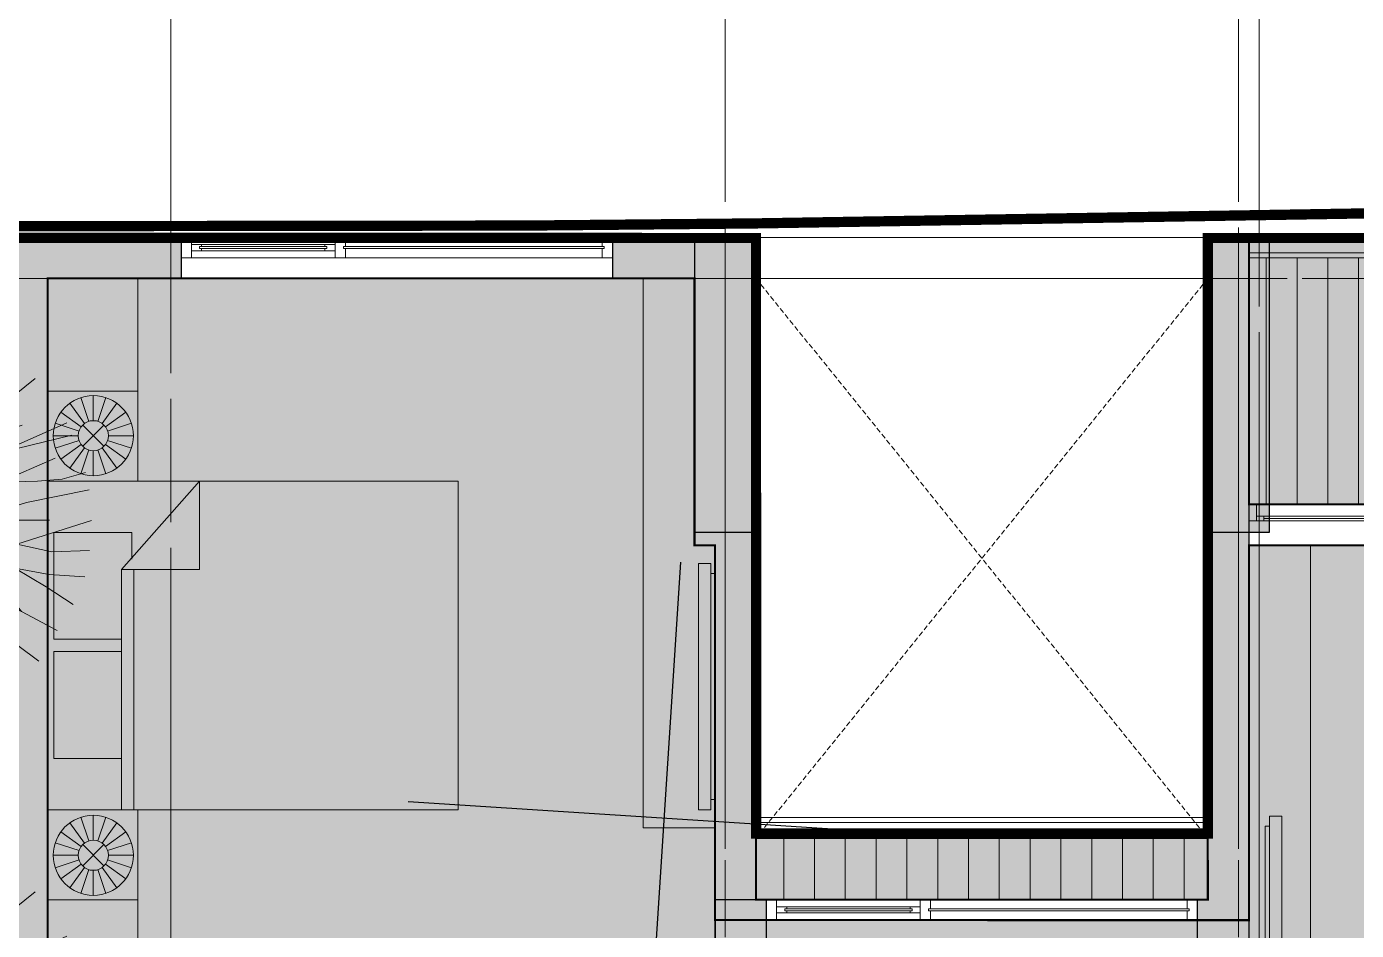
# Model space of a CAD drawing. Header units: millimetres. Extents: x -100356 to 314685, y 446 to 1273965.
# Drawn here: x 45288 to 51764, y 1133739 to 1138140 of the extents above; entities that cross this region are included whole.
import ezdxf
from ezdxf.enums import TextEntityAlignment as Align
from ezdxf.xclip import XClip

# ---------------------------------------------------------------- set-up
doc = ezdxf.new("R2010")
doc.units = ezdxf.units.MM
doc.header["$XCLIPFRAME"] = 2
for name, pattern in [('CENTER', [2, 1.25, -0.25, 0.25, -0.25]), ('CENTER2', [28.574999999999996, 19.05, -3.174999999999999, 3.174999999999999, -3.174999999999999]), ('Dash', [6, 3, -3]), ('DASHED2', [0.375, 0.25, -0.125]), ('Kume - Grid Line', [10.5, 5.999999999999999, -1.25, 2, -1.25]), ('VL2 - tb$0$HIDDEN', [0.375, 0.25, -0.125])]:
    doc.linetypes.add(name, pattern=pattern)
for name, color, linetype in [('20180221 BF$0$luoi', 5, 'Continuous'), ('20180221 BF$0$TREE', 99, 'Continuous'), ('STR', 7, 'Continuous')]:
    doc.layers.add(name, color=color, linetype=linetype)
for name, color, linetype, lineweight in [('@ color hatch', 7, 'Continuous', 13), ('A-_ANOT----_D', 7, 'Continuous', 5), ('A-_LNSP----_E', 7, 'Continuous', 9), ('A.Axis', 251, 'CENTER2', 13), ('A1 - dp$0$TUONG 2', 2, 'Continuous', 25), ('GJ', 1, 'Continuous', 13), ('Hatch-wall', 251, 'Continuous', 5), ('LC.HA', 250, 'Continuous', 9), ('LGI', 250, 'CENTER', 9), ('net thay', 137, 'Continuous', 15), ('VL2 - tb$0$A.Door', 4, 'Continuous', 13), ('VL2 - tb$0$A.HACH 250', 250, 'Continuous', 5), ('VL2 - tb$0$A.Thin', 8, 'Continuous', 13), ('VL2 - tb$0$CUA', 5, 'Continuous', 9), ('VL2 - tb$0$FURNITURE', 8, 'Continuous', 5), ('VL2 - tb$0$KHCUA', 3, 'Continuous', 13), ('VL2 - tb$0$TUONG 2', 2, 'Continuous', 35)]:
    doc.layers.add(name, color=color, linetype=linetype, lineweight=lineweight)
doc.layers.add('@area depoint', color=8, linetype='Continuous', lineweight=35, plot=False)
doc.styles.add('VL2 - tb$0$GHICHU-C', font='Font - TrueType - Arial.ttf', dxfattribs={"width": 0.7})

# ---------------------------------------------------------------- blocks, each defined once
blk = doc.blocks.new('*U137')
for p, q in [((50, 0), (1675.000001655899, 0)), ((99.99999999999994, 0), (99.99999999999994, -30)), ((1625.000001655899, 0), (1625.000001655899, -30)), ((1675.000001655899, 0), (1675.000001655899, -30)), ((50, -30), (1675.000001655899, -30)), ((1625.000001655899, -35), (1625.000001655899, -65)), ((1625.000001655899, -35), (3250.000003311799, -35)), ((1625.000001655899, -65), (3250.000003311799, -65)), ((1675.000001655899, -35), (1675.000001655899, -65)), ((3200.000003311799, -35), (3200.000003311799, -65))]:
    blk.add_line(p, q)
at = {"color": 8}
for p, q in [((99.99999999999994, -15), (1625.000001655899, -15)), ((1675.000001655899, -50), (3200.000003311799, -50))]:
    blk.add_line(p, q, dxfattribs=at)
for points in [[(0, 0), (50, 0), (50, -110), (0, -110)], [(3250.000003311799, 0), (3300.000003311799, 0), (3300.000003311799, -110), (3250.000003311799, -110)]]:
    blk.add_lwpolyline(points, close=True)
for points in [[(3250.000003311799, 0), (50, 0)], [(3250.000003311799, -110), (50, -110)]]:
    blk.add_lwpolyline(points)
at = {"layer": 'VL2 - tb$0$KHCUA', "style": 'VL2 - tb$0$GHICHU-C', "flags": 1}
for tag, p in [('TEN_CUA', (449.9999999999999, -183.8988087591702)), ('KICH_THUOC', (449.9999999999999, -299.6050583230831)), ('QUI_CACH', (449.9999999999999, -420.8138379668535))]:
    blk.add_attdef(tag, text='', height=50, dxfattribs=at).set_placement(p, align=Align.MIDDLE)
blk = doc.blocks.new('VL2 - tb$0$Bed 1600')
at = {"linetype": 'Continuous'}
for p, q in [((2.000000749999799, -80.00003000000197), (2.000000749999799, 0)), ((2.000000749999799, 0), (65.99999225000056, 0)), ((65.99999225000056, 0), (65.99999225000056, -80.00003000000197)), ((12.00000150000051, -1.200000000002547), (32.79999149999958, -1.200000000002547)), ((12.00000150000051, -14.40000000000146), (12.00000150000051, -1.200000000002547)), ((32.79999149999958, -1.200000000002547), (32.79999149999958, -14.40000000000146)), ((35.20000150000124, -1.200000000002547), (56.00000150000005, -1.200000000002547)), ((35.20000150000124, -14.40000000000146), (35.20000150000124, -1.200000000002547)), ((56.00000150000005, -1.200000000002547), (56.00000150000005, -16.39999999999964)), ((2.000000749999799, -14.40000000000146), (48.80001150000317, -14.40000000000146)), ((65.99999225000056, -29.59999999999854), (48.80001150000317, -14.40000000000146)), ((48.80001150000317, -14.40000000000146), (48.80001150000317, -29.59999999999854)), ((48.80001150000317, -16.80000000000109), (2.000000749999799, -16.80000000000109)), ((56.00000150000005, -16.39999999999964), (50.79937150000114, -16.39999999999964)), ((48.80001150000317, -29.59999999999854), (65.99999225000056, -29.59999999999854)), ((65.99999225000056, -80.00003000000197), (2.000000749999799, -80.00003000000197))]:
    blk.add_line(p, q, dxfattribs=at)
blk = doc.blocks.new('VL2 - tb$0$tab')
for p, q in [((439.0243902440415, 0), (0, 0)), ((0, 0), (0, -439.0243902440415)), ((439.0243902440415, -439.0243902440998), (439.0243902440415, 0)), ((174.3557373892981, -163.2719962538103), (102.6746090609813, -64.61138718365692)), ((194.7534147979459, -152.8788605035515), (157.068415483809, -36.8963585163001)), ((217.3644143863348, -149.2976299885777), (217.3644143863348, -27.34641047636979)), ((239.9754139747238, -152.8788605035515), (277.6604132887442, -36.89635851635831)), ((260.3730913832551, -163.2719962538103), (332.0542197116883, -64.61138718371511)), ((158.1680489442078, -179.4596846988424), (59.50743987411261, -107.7785563705256)), ((276.5607798283454, -179.4596846988424), (375.2213888984406, -107.7785563705256)), ((147.7749131940072, -199.857362107432), (31.79241120675579, -162.1723627934116)), ((165.6248938116477, -170.7288411212503), (269.1039349609054, -274.207882270508)), ((269.1039349609054, -170.7288411212503), (165.6248938116477, -274.207882270508)), ((286.9539155786624, -199.8573621074902), (402.9364175657973, -162.1723627934698)), ((144.1936826789751, -222.4683616958791), (22.24246316682547, -222.4683616958791)), ((147.7749131940072, -245.0793612842681), (31.79241120675579, -282.7643605982885)), ((286.9539155786624, -245.0793612842681), (402.9364175657973, -282.7643605982885)), ((290.5351460935781, -222.4683616958791), (412.4863656058441, -222.4683616958791)), ((158.1680489442078, -265.4770386928576), (59.50743987411261, -337.1581670212327)), ((174.3557373892981, -281.6647271379479), (102.6746090608649, -380.3253362080432)), ((194.7534147978294, -292.0578628882067), (157.068415483809, -408.0403648753999)), ((217.3644143862184, -295.6390934031806), (217.3644143862184, -417.5903129153884)), ((217.3644143863348, -295.6390934031806), (217.3644143863348, -417.5903129153884)), ((239.9754139747238, -292.0578628882067), (277.6604132887442, -408.0403648753999)), ((260.3730913832551, -281.6647271379479), (332.0542197116883, -380.3253362080432)), ((276.5607798283454, -265.4770386929158), (375.2213888984406, -337.1581670212327)), ((0, -439.0243902440415), (439.0243902440415, -439.0243902440998))]:
    blk.add_line(p, q)
for radius in [195.1219512195127, 73.17073170731727]:
    blk.add_circle((217.3644143863348, -222.4683616958791), radius)
blk = doc.blocks.new('VL2 - tb$0$A$C6FE626A3')
for p, q in [((-90, 605.700302251149), (-150, 605.700302251149)), ((-150, -594.299697748851), (-150, 605.700302251149)), ((-90, -594.299697748851), (-90, 605.700302251149)), ((-90, 556.6419258960523), (-70, 556.6419258960523)), ((-70, -544.8904991850723), (-70, 556.6419258960523)), ((-90, -544.8904991850723), (-70, -544.8904991850723)), ((-90, -594.299697748851), (-150, -594.299697748851))]:
    blk.add_line(p, q)
blk = doc.blocks.new('VL2 - tb$0$cua so 1')
at = {"layer": 'VL2 - tb$0$A.Door', "ltscale": 0.5}
for p, q in [((1400, 65), (2000, 65)), ((1400, 35), (2000, 35))]:
    blk.add_line(p, q, dxfattribs=at)
for points in [[(0, 0), (2100, 0), (2100, 100), (0, 100)], [(2050, 100), (2050, 0), (2100, 0), (2100, 100)]]:
    blk.add_lwpolyline(points, close=True, dxfattribs=at)
for points in [[(50, 55), (50, 100), (0, 100), (0, 0), (50, 0), (50, 45), (40, 45), (40, 55), (50, 55)], [(1300, 55), (1300, 100), (1350, 100), (1350, 0), (1300, 0), (1300, 45), (1310, 45), (1310, 55), (1300, 55)], [(1400.000000000015, 55), (1400.000000000029, 65), (1350.000000000029, 65), (1350, 35), (1400, 35), (1400.000000000015, 45), (1390.000000000015, 45), (1390.000000000015, 55), (1400.000000000015, 55)], [(2000, 55), (2000, 65), (2050, 65), (2050, 35), (2000, 35), (2000, 45), (2010, 45), (2010, 55), (2000, 55)]]:
    blk.add_lwpolyline(points, dxfattribs=at)
at = {"layer": 'VL2 - tb$0$A.HACH 250', "ltscale": 0.5}
for points in [[(40, 45), (1310, 45), (1310, 55), (40, 55)], [(1390, 45), (2010, 45), (2010, 55), (1390, 55)]]:
    blk.add_lwpolyline(points, close=True, dxfattribs=at)
blk = doc.blocks.new('*U438')
at = {"layer": 'VL2 - tb$0$FURNITURE'}
for p, q in [((0, 100), (2400.000000009244, 100.0000009070743)), ((0, 75), (2400.000000009244, 75.00000090707431)), ((0, 25), (2400.000000009244, 25.00000090707431)), ((0, 0), (2400.000000009244, 9.070743128377939e-07))]:
    blk.add_line(p, q, dxfattribs=at)
blk = doc.blocks.new('*U210')
at = {"layer": 'VL2 - tb$0$FURNITURE'}
for p, q in [((0, 100), (2199.99976020247, 100.0000008314847)), ((0, 75), (2199.99976020247, 75.0000008314847)), ((0, 25), (2199.99976020247, 25.00000083148469)), ((0, 0), (2199.99976020247, 8.314846961338672e-07))]:
    blk.add_line(p, q, dxfattribs=at)
blk = doc.blocks.new('VL2 - tb')
at = {"layer": '@ color hatch', "ltscale": 0.5}
h = blk.add_hatch(color=181, dxfattribs=at)
h.dxf.hatch_style = 1
h.paths.add_polyline_path([(9100.001540497877, 9624.998991703149), (9100.001540497877, 8324.986865752377), (8999.999637712492, 8324.986525425978), (9000.0041954341, 6500.065177052049), (6400.000052928226, 6500.06517671363), (6400.000052968739, 8324.98686574673), (3100.000106230378, 8324.98686574673), (3100.000106230611, 9624.999367163575), (100.0000754365465, 9624.999135101098), (100.000596036145, 1074.999707108364), (499.9484911726904, 1074.999738705403), (499.9483490223065, 174.995190483809), (11349.99997263454, 174.9932980028098), (11349.99997263454, 574.9932980099111), (11800.00016349636, 574.9953756167088), (12250.00016349618, 574.9954839816783), (12249.99750251259, 9624.998991717934)])
h.paths.add_polyline_path([(8800.199474684661, 6900.06517607026), (6600.199736109935, 6900.06517607026), (6600.000134324422, 6600.065176882839), (8799.999872899149, 6600.065176882839)], flags=17)
h.paths.add_polyline_path([(3300.000106230378, 8524.986865752377), (6400.00005316094, 8524.986865827988), (6400.00005316094, 9825.062676458445), (3300.000106230378, 9825.062676382833)])
at = {"layer": 'Hatch-wall', "ltscale": 0.5}
h = blk.add_hatch(color=256, dxfattribs=at)
h.dxf.hatch_style = 1
h.paths.add_polyline_path([(9499.999306179001, 174.9951588867698), (10120.01588626078, 174.9951588867698)], flags=16)
h.paths.add_polyline_path([(9000.064162335068, 6600.067872642248), (8750.200674940366, 6600.065176882839), (8750.200674940366, 6400.053248359647), (8900.066403349629, 6400.060657408438), (8900.099719039921, 5950.071981137269), (9849.99992144329, 5950.066592331976), (9849.999830258312, 3074.994076127477), (9749.999830258428, 3074.994076127477), (9749.999830258428, 2974.994076127477), (9849.999830258312, 2974.994076127477), (9849.999830258312, 2874.99515888677), (9949.999830258312, 2874.99515888677), (9949.999830258312, 2974.994076127477), (10549.99982985784, 2974.994076127477), (10549.99982985784, 3074.994076128176), (9949.999830258312, 3074.994076127477), (9949.999829871347, 5950.065176069562), (10549.99982985784, 5950.065176069562), (10549.99982985784, 6050.063903522154), (8999.999872931163, 6050.067190937989)], flags=16)
h.paths.add_polyline_path([(6400.000052915188, 6050.067190937989), (6400.000053315423, 2974.994076127477), (8849.999830258428, 2974.994076127477), (8849.999830258428, 3074.994076127477), (6500.00005331554, 3074.994076127477), (6499.993228823296, 6400.065566801059), (6650.193758941896, 6400.065562521049), (6650.193758941896, 6600.065562521049), (6599.993218647258, 6600.06479103223), (6600.000053406344, 9824.999032358872), (6400.000053406577, 9824.999032358872), (6400.000052915188, 8524.986865752377), (6400.000052915188, 8324.986865752377)], flags=17)
h.paths.add_polyline_path([(3100.000106230378, 9624.999367163575), (2700.000075436546, 9624.999367163575), (2700.000075436546, 9824.999171773146), (3300.000106230378, 9824.999171773146), (3300.000106230378, 8524.986865752377), (4000.000052915304, 8524.986865752435), (4000.000052915304, 8324.986865752435), (3200.000101085869, 8324.986865752377), (3200.000101085869, 5625.000498386624), (3100.000106230378, 5625.000498386624)], flags=17)
h.paths.add_polyline_path([(100.0007700452115, 1874.993616260879), (100.0005489764153, 1874.993616261054), (100.0005489764153, 1374.993616261054), (100.0007700452115, 1374.993616260879)], flags=16)
edge = h.paths.add_edge_path()
edge.add_line((12249.99982943246, 9624.998991718516), (12249.99982945551, 6050.06517607026))
edge.add_line((12249.99982945551, 6050.06517607026), (11649.99982985784, 6050.06517607026))
edge.add_line((11649.99982985784, 6050.06517607026), (11649.99982985784, 5950.065176069562))
edge.add_line((11649.99982985784, 5950.065176069562), (12249.99982939911, 5950.065176069562))
edge.add_line((12249.99982939911, 5950.065176069562), (12249.99982991628, 3074.994076128176))
edge.add_line((12249.99982991628, 3074.994076128176), (11649.99982985784, 3074.994076128176))
edge.add_line((11649.99982985784, 3074.994076128176), (11649.99982985784, 2974.994076127477))
edge.add_line((11649.99982985784, 2974.994076127477), (12249.99982945598, 2974.994076127477))
edge.add_line((12249.99982945598, 2974.994076127477), (12249.99982945598, 1874.994076127477))
edge.add_line((12249.99982945598, 1874.994076127477), (11070.01588626078, 1874.994076127827))
edge.add_line((11070.01588626078, 1874.994076127827), (11070.01588626078, 1774.994076127128))
edge.add_line((11070.01588626078, 1774.994076127128), (12249.99999267352, 1774.994076126779))
edge.add_line((12249.99999267352, 1774.994076126779), (12250.00016349636, 174.9951588867698))
edge.add_line((12250.00016349636, 174.9951588867698), (10220.01588626078, 174.9951588867698))
edge.add_line((10220.01588626078, 174.9951588867698), (9399.999306179001, 174.9951588867698))
edge.add_line((9399.999306179001, 174.9951588867698), (8649.999306179001, 174.996141804033))
edge.add_line((8649.999306179001, 174.996141804033), (8649.999306179001, 1774.995158870413))
edge.add_line((8649.999306179001, 1774.995158870413), (10320.01588626078, 1774.995158889855))
edge.add_line((10320.01588626078, 1774.995158889855), (10320.01588626078, 1874.995158887119))
edge.add_line((10320.01588626078, 1874.995158887119), (9949.999830258312, 1874.99515888677))
edge.add_line((9949.999830258312, 1874.99515888677), (9949.999830258312, 1974.99515888677))
edge.add_line((9949.999830258312, 1974.99515888677), (9849.999830258312, 1974.99515888677))
edge.add_line((9849.999830258312, 1974.99515888677), (9849.999830258312, 1874.99515888677))
edge.add_line((9849.999830258312, 1874.99515888677), (7349.999972007237, 1874.99515888677))
edge.add_line((7349.999972007237, 1874.99515888677), (7349.999972007237, 1774.99515888677))
edge.add_line((7349.999972007237, 1774.99515888677), (8549.999306179001, 1774.99515888677))
edge.add_line((8549.999306179001, 1774.99515888677), (8549.999306179001, 174.996141804033))
edge.add_line((8549.999306179001, 174.996141804033), (6500.000053315423, 174.996141804033))
edge.add_line((6500.000053315423, 174.996141804033), (6500.000053315423, 1774.99515888677))
edge.add_line((6500.000053315423, 1774.99515888677), (6599.999972007237, 1774.99515888677))
edge.add_line((6599.999972007237, 1774.99515888677), (6599.999972007237, 1874.99515888677))
edge.add_line((6599.999972007237, 1874.99515888677), (6500.000053315423, 1874.99515888677))
edge.add_line((6500.000053315423, 1874.99515888677), (6400.000053315423, 1874.99515888677))
edge.add_line((6400.000053315423, 1874.99515888677), (6400.000053315423, 174.996141804033))
edge.add_line((6400.000053315423, 174.996141804033), (6300.000053315423, 174.996141804033))
edge.add_line((6300.000053315423, 174.996141804033), (6300.000053315423, 24.9995016133762))
edge.add_line((6300.000053315423, 24.9995016133762), (12449.99983046495, 24.99950162059395))
edge.add_line((12449.99983046495, 24.99950162059395), (12449.99982870213, 9824.999199145997))
edge.add_line((12449.99982870213, 9824.999199145997), (11599.99987290602, 9824.998991711414))
edge.add_line((11599.99987290602, 9824.998991711414), (11599.99987290602, 9624.998808688018))
edge.add_line((11599.99987290602, 9624.998808688018), (12249.99964944855, 9624.998991718516))
edge.add_line((8750.200674940366, 6600.065176882839), (8800.199474674126, 6600.066524762544))
edge.add_line((8800.199474674126, 6600.066524762544), (8799.999872906134, 9824.998991711414))
edge.add_line((8799.999872906134, 9824.998991711414), (9499.999872906017, 9824.998991711414))
edge.add_line((9499.999872906017, 9824.998991711414), (9499.999872906017, 9624.999004078447))
edge.add_line((9499.999872906017, 9624.999004078447), (9100.001540497877, 9624.999004078447))
edge.add_line((9100.001540497877, 9624.999004078447), (9100.001540497877, 8324.986525442277))
edge.add_line((9100.001540497877, 8324.986525442277), (9000.004431456793, 8324.986525442277))
edge.add_line((9000.004431456793, 8324.986525442277), (9000.00928074692, 6900.065515734721))
h.paths.add_polyline_path([(4500.000053315423, 174.9961038297624), (4600.000053315482, 174.9961038297624), (4600.000053315423, 174.9934975972283), (4700.000038546626, 174.9930229427991), (4700.000038546626, 24.99737040087348), (-99.99916103651049, 24.99954906338826), (-99.9999511319329, 9824.999361203809), (600.0000754365465, 9824.999354796542), (600.0000754365465, 9624.999354796542), (100.0000754365465, 9624.999354796542), (100.0003307052539, 6324.999359591107), (2200.000479795737, 6324.999367163575), (2200.00047979597, 6124.999334914843), (2100.000479795737, 6124.999334914843), (2100.000479795737, 6224.999334914843), (100.000342738349, 6224.999367163575), (100.0006495681591, 4624.999367163284), (2100.000649568392, 4624.999367163284), (2100.00047979597, 5374.999334914843), (2200.00047979597, 5374.999334914843), (2200.000649568392, 4624.999367163284), (3100.000270858291, 4624.999367163284), (3100.000101085869, 4725.000498386624), (3200.000270858291, 4725.000498386624), (3200.000270858291, 4524.999367163284), (100.0006523800548, 4524.99930156552), (100.0006523800548, 1974.993616260879), (849.9990864486899, 1974.993616260879), (849.9990864486899, 1874.993616260879), (100.0005489765317, 1874.993580966024), (100.0005489762989, 1274.993580966024), (100.0007381864707, 1274.993616260879), (100.0008268705569, 174.9951588867698), (1699.999241048703, 174.9951588867698), (1700.000023749657, 1874.993616260879), (1599.99908644869, 1874.993616260879), (1599.99908644869, 1974.993616260879), (1800.000053315423, 1974.993616260879), (1800.000053315423, 174.9968201786978), (4500.000053315423, 174.9936162608792)])
h = blk.add_hatch(color=256, dxfattribs=at)
h.dxf.hatch_style = 1
h.paths.add_polyline_path([(12449.99982870213, 9824.999199145997), (11599.99987290602, 9824.998991711414), (11599.99987290602, 9624.998808688018), (12249.99982943246, 9624.998991718574), (12249.99982945551, 6050.06517607026), (11649.99982985784, 6050.06517607026), (11649.99982985784, 5950.065176069562), (12249.99982939911, 5950.065176069562), (12249.99982991628, 3074.994076128176), (11649.99982985784, 3074.994076128176), (11649.99982985784, 2974.994076127477), (12249.99982945598, 2974.994076127477), (12249.99982945598, 1874.994076127477), (11070.01588626078, 1874.994076127827), (11070.01588626078, 1774.994076127128), (12249.99999267352, 1774.994076126779), (12250.00016349636, 174.9951588867698), (10220.01588626078, 174.9951588867698), (9399.999306179001, 174.9951588867698), (8649.999306179001, 174.996141804033), (8649.999306179001, 1774.995158870413), (10320.01588626078, 1774.995158889855), (10320.01588626078, 1874.995158887119), (9949.999830258312, 1874.99515888677), (9949.999830258312, 1974.99515888677), (9849.999830258312, 1974.99515888677), (9849.999830258312, 1874.99515888677), (7349.999972007237, 1874.99515888677), (7349.999972007237, 1774.99515888677), (8549.999306179001, 1774.99515888677), (8549.999306179001, 174.996141804033), (6500.000053315423, 174.996141804033), (6500.000053315423, 1774.99515888677), (6599.999972007237, 1774.99515888677), (6599.999972007237, 1874.99515888677), (6500.000053315423, 1874.99515888677), (6400.000053315423, 1874.99515888677), (6400.000053315423, 174.996141804033), (6000.000053315307, 174.996141804033), (6000.000053315307, 24.9995016133762), (12449.99983046495, 24.99950162059395)])
h.paths.add_polyline_path([(10120.01588626078, 174.9951588867698), (9499.999306179001, 174.9951588867698)], flags=16)
h = blk.add_hatch(color=256, dxfattribs=at)
h.dxf.hatch_style = 1
h.paths.add_polyline_path([(9100.001540497877, 9624.999004078447), (9499.999872906017, 9624.999004078447), (9499.999872906017, 9824.998991711414), (8799.999872906134, 9824.998991711414), (8800.19998466433, 6600.066354935174), (9000.009790726588, 6600.066694599635), (9000.004431456793, 8324.986525442277), (9100.001540497877, 8324.986525442277)])
at = {"layer": 'VL2 - tb$0$A.HACH 250'}
h = blk.add_hatch(dxfattribs=at)
h.set_pattern_fill('_USER', color=256, scale=150, angle=270, pattern_type=0)
h.set_pattern_definition([(270, (230524.7407190446, -51895.26433884149), (150, -2.755455298081545e-14), [])])
h.paths.add_polyline_path([(3999.875052570889, 8524.986865748535), (4000.125053259602, 9724.999032959575), (6400.125053505413, 9724.999032967375), (6399.875052816351, 8524.986865756277)])
h = blk.add_hatch(dxfattribs=at)
h.set_pattern_fill('_USER', color=256, scale=150, angle=270, pattern_type=0)
h.set_pattern_definition([(270, (228224.7406657292, -53495.2606259826), (150, -2.755455298081545e-14), [])])
h.paths.add_polyline_path([(6600.000038864673, 6600.065202322614), (6600.199640650186, 6900.065201510035), (8800.199570144527, 6900.065150630486), (8799.999968358898, 6600.065151443006)])
at = {"layer": '@area depoint', "color": 250, "ltscale": 10, "const_width": 10}
for points in [[(3300.000106230378, 8524.955113447504), (6400.00005316094, 8524.986865827988), (6400.00005316094, 9825.062676458445), (3300.000106230378, 9825.03092407796)], [(9100.001540497877, 9624.998991703149), (9100.001540497877, 8324.986865752377), (8999.999637712492, 8324.986525425978), (9000.0041954341, 6500.065177052049), (6400.000052928226, 6500.06517671363), (6400.000052968739, 8324.98686574673), (3100.000106230378, 8324.98686574673), (3100.000106230611, 9624.999367163575), (100.0000754365465, 9624.999135101098), (100.000596036145, 1074.999707108364), (499.9484911726904, 1074.999707108364), (499.9483490223065, 174.9951588867698), (700.0003996376181, 174.9951588867698), (700.0003996376181, 174.9951588867698), (11349.99997263454, 174.9932980028098), (11349.99997263454, 574.9932980099111), (11800.00016349636, 574.9953756167088), (11800.00016349636, 574.9953756167088), (12250.00016349618, 574.9954839816783), (12249.99750251259, 9624.998991717934)], [(8800.199474684661, 6900.06517607026), (6600.199736109935, 6900.06517607026), (6600.000134324422, 6600.065176882839), (8799.999872899149, 6600.065176882839)]]:
    blk.add_lwpolyline(points, close=True, dxfattribs=at)
at = {"layer": 'A1 - dp$0$TUONG 2', "ltscale": 0.5}
for points in [[(12249.99982943246, 9624.998991718516), (12249.99982945551, 6050.06517607026), (11649.99982985784, 6050.06517607026), (11649.99982985784, 5950.065176069562), (12249.99982939911, 5950.065176069562), (12249.99982991628, 3074.994076128176)], [(12449.99982870213, 9824.999199145997), (11599.99987290602, 9824.998991711414), (11599.99987290602, 9624.998808688018), (12249.99964944855, 9624.998991718516)], [(6400.000052915188, 6050.067190937989), (6400.000053315423, 2974.994076127477), (8849.999830258428, 2974.994076127477), (8849.999830258428, 3074.994076127477), (6500.00005331554, 3074.994076127477), (6500.00014450046, 6400.065566907288), (6650.20067461906, 6400.065562627278), (6650.20067461906, 6600.065562627278), (6600.000134324422, 6600.064791138459), (6600.000053406344, 9824.999032358872), (6400.000053406577, 9824.999032358872), (6400.000052915188, 8524.986865752377), (6400.000052915188, 8524.986865752377), (6400.000052915188, 8324.986865752377), (6400.000052915188, 8324.986865752377), (6400.000052915188, 6050.067190937989)], [(9000.004487002501, 6600.066694590671), (8800.199474684661, 6600.066354934359), (8799.999872906134, 9824.998991711414), (9499.999872906017, 9824.998991711414), (9499.999872906017, 9624.999004078447), (9100.001540497877, 9624.999004078447), (9100.001540497877, 8324.986525442277), (9000.004431456793, 8324.986525442277), (9000.00928074692, 6050.067190937989)], [(9000.023956744757, 6600.066524762544), (8750.200674940366, 6600.066524762544), (8750.200674940366, 6400.066524762544), (8900.06640389777, 6400.053253735416), (8900.099719588063, 5950.064577464247), (9849.99992144329, 5950.066592331976), (9849.999830258312, 3074.994076127477), (9749.999830258428, 3074.994076127477), (9749.999830258428, 2974.994076127477), (9849.999830258312, 2974.994076127477), (9849.999830258312, 2874.99515888677), (9949.999830258312, 2874.99515888677), (9949.999830258312, 2974.994076127477), (10549.99982985784, 2974.994076127477), (10549.99982985784, 3074.994076128176), (9949.999830258312, 3074.994076127477), (9949.999829871347, 5950.065176069562), (10549.99982985784, 5950.065176069562), (10549.99982985784, 6050.063903522154), (8999.999872931163, 6050.067190937989), (9000.023956744757, 6600.066524762544)]]:
    blk.add_lwpolyline(points, dxfattribs=at)
at = {"layer": 'VL2 - tb$0$A.Thin', "linetype": 'VL2 - tb$0$HIDDEN', "ltscale": 100}
for p, q in [((6599.998064927757, 9624.999212906288), (8800.199474684661, 6900.06517607026)), ((8800.013515423168, 9625.08364114596), (6600.395019974443, 6900.065124098386))]:
    blk.add_line(p, q, dxfattribs=at)
at = {"layer": 'VL2 - tb$0$CUA'}
blk.add_line((11749.99964944855, 9624.998991718516), (9499.999872906017, 9624.999004078447), dxfattribs=at)
blk.add_lwpolyline([(4000.000052915304, 8524.98686575971), (6400.000052915304, 8524.98686575971), (6400.000052915304, 8324.986865759653), (4000.000052915304, 8324.986865759653)], close=True, dxfattribs=at)
at = {"layer": 'VL2 - tb$0$FURNITURE'}
for points in [[(8799.999872906832, 9825.00088512234), (6599.998063440318, 9824.999188005168), (6599.998063440318, 9624.999212906288), (8799.999872906832, 9625.00091002346)], [(9350.001540483092, 9624.998991732951), (9100.001540497877, 9624.998991703149), (9100.001540497877, 8324.986865752377), (8999.999637712492, 8324.986525425978), (9000.000488446094, 6950.06517607026), (9350.001540512778, 6950.065176040458)], [(11810.9758544116, 9624.998991718167), (12249.99867228442, 9624.998991718167), (12249.99867228442, 8637.531677644409), (11810.9758544116, 8637.531677644409)], [(6100.00005299144, 8324.986865716928), (6100.000053061871, 5625.000498356821), (6400.00005303917, 5625.000498416426), (6400.000052968739, 8324.98686574673)], [(11810.97585441172, 7037.532490144018), (12249.99867228454, 7037.532490144018), (12249.99867228454, 6050.06517607026), (11810.97585441172, 6050.06517607026)]]:
    blk.add_lwpolyline(points, close=True, dxfattribs=at)
at = {"layer": 'VL2 - tb$0$A.Door', "xscale": 0.727272726542854, "yscale": 0.727272726542854, "zscale": 0.727272726542854, "rotation": 180}
blk.add_blockref('*U137', (6400.000052915304, 8444.98686583998), dxfattribs=at)
at = {"layer": 'VL2 - tb$0$FURNITURE', "rotation": 270}
blk.add_blockref('VL2 - tb$0$tab', (12249.99982945761, 9076.556067888392), dxfattribs=at)
at = {"layer": 'VL2 - tb$0$FURNITURE', "xscale": -24.99999062500365, "yscale": 24.99999062500365, "zscale": 24.99999062500365, "rotation": 270}
blk.add_blockref('VL2 - tb$0$Bed 1600', (12249.99982945761, 6987.532490144018), dxfattribs=at)
at = {"layer": 'VL2 - tb$0$FURNITURE', "xscale": -1}
blk.add_blockref('VL2 - tb$0$A$C6FE626A3', (8930.000302432221, 7631.650334608334), dxfattribs=at)
for name, p, rotation in [('VL2 - tb$0$A$C6FE626A3', (6390.000053013442, 6412.209640239656), 180), ('VL2 - tb$0$tab', (12250.00024465588, 6598.508099899977), 270)]:
    blk.add_blockref(name, p, dxfattribs=dict(at, rotation=rotation))
at = {"layer": 'VL2 - tb$0$TUONG 2', "xscale": -1}
for name, p in [('*U438', (6400.000053378171, 9724.999032396649)), ('*U210', (8800.199474684661, 6900.06517607026))]:
    blk.add_blockref(name, p, dxfattribs=at)
at = {"layer": 'VL2 - tb$0$TUONG 2'}
for p in [(9499.999872906017, 9724.998991711414), (6650.200674940366, 6500.065176882839)]:
    blk.add_blockref('VL2 - tb$0$cua so 1', p, dxfattribs=at)
blk = doc.blocks.new('grid tower')
at = {"layer": 'A.Axis', "linetype": 'Kume - Grid Line', "lineweight": 9, "ltscale": 100}
for p, q in [((23349.7983446666, 38386.77397704025), (23349.79834466649, -18372.69118757348)), ((28649.7983446666, 38386.77397704025), (28649.79834466649, -18372.69118757348)), ((23449.79834466637, -18372.69118757348), (23449.79834466637, 9799.935041541816)), ((25949.79834466637, -18372.69118757348), (25949.79834466637, 9799.935041541816)), ((48341.18399926648, -11100.06496995769), (-14918.79991812457, -11100.06496995752))]:
    blk.add_line(p, q, dxfattribs=at)
blk = doc.blocks.new('SITE')
at = {"layer": 'GJ', "color": 2, "linetype": 'DASHED2', "ltscale": 200, "const_width": 50, "elevation": -1.948401880183878e-06}
blk.add_lwpolyline([(-51659.36787492427, 22285.00503719051), (-51639.99238633085, 22871.99381939694), (-51581.4352332644, 23936.57181237929), (-51498.9287116832, 28075.96218796045), (-51495.68302825611, 29824.35185653309), (-50725.33374896401, 29994.35923540604), (-51513.31995665643, 40959.14070212323), (-52452.17168339575, 41019.84180240822), (-52588.71098366374, 42418.67188243719), (-48449.4251354055, 42705.30138665717), (-47305.72664544731, 42675.08318179497), (-44663.63229239447, 42637.51076691056), (-38719.1918957046, 42656.10663358861), (-35209.13193755236, 42660.46846675558), (-34095.90027281136, 42670.90452164086), (-29878.63724851527, 42740.08829556103), (-25969.8822123002, 42803.69467001787), (-21953.70208691485, 42762.33819735248), (-17824.85726146697, 42747.82105758612), (-8761.388092617854, 42796.05047907075), (-2287.339617544902, 42907.87486342783), (-2255.000619305414, 42909.88816991018), (-1185.958073573885, 35376.80779356154), (-1156.783467286848, 8044.275215967384)], dxfattribs=at)
blk = doc.blocks.new('20180221 BF$0$hientrang')
at = {"layer": '20180221 BF$0$luoi', "color": 7, "linetype": 'Continuous'}
for p, q in [((-69247.39141881431, 83648.74958772823, -1.709724994106003e-06), (-69244.21858092793, 86148.74757434754, -1.69646400303137e-06)), ((-70495.80399318057, 84900.33499998105, -1.740749164586629e-06), (-67995.80600656138, 84897.16216209455, -1.665439832550743e-06))]:
    blk.add_line(p, q, dxfattribs=at)
blk = doc.blocks.new('X-GRID')
at = {"layer": 'LGI', "ltscale": 1500}
for p, q in [((-19049.99999999977, 49486.83894699792), (-19049.99999999988, -7272.626217615814)), ((-13749.99999999977, 49486.83894699792), (-13749.99999999988, -7272.626217615829)), ((-18950, -7272.626217615822), (-18950, 20900.00001149947)), ((-16450, -7272.626217615829), (-16450, 20900.00001149945)), ((5008.778208642092, -1.2732925824821e-11), (-57318.59826279094, 1.482476363889873e-10))]:
    blk.add_line(p, q, dxfattribs=at)
blk = doc.blocks.new('f23 grid column')
at = {"layer": 'LC.HA'}
h = blk.add_hatch(color=256, dxfattribs=at)
h.dxf.hatch_style = 1
h.paths.add_polyline_path([(-20105.00980995584, 11238.47316824802), (-20405.00980995584, 11238.47316824802), (-20405.00980995584, 9803.269458435825), (-20105.00980995584, 9803.269458435825)])
h = blk.add_hatch(color=256, dxfattribs=at)
h.dxf.hatch_style = 1
h.paths.add_polyline_path([(-17605.0097984586, 11238.47168274847), (-17905.0097984586, 11238.47168274847), (-17905.0097984586, 9803.267972936272), (-17605.0097984586, 9803.267972936272)])
at = {"layer": 'STR', "ltscale": 1000}
for points, elevation in [([(-20105.00980995584, 11238.47316824802), (-20405.00980995584, 11238.47316824802), (-20405.00980995584, 9803.269458435825), (-20105.00980995584, 9803.269458435825)], -1.948401880183878e-06), ([(-17605.0097984586, 11238.47168274847), (-17905.0097984586, 11238.47168274847), (-17905.0097984586, 9803.267972936272), (-17605.0097984586, 9803.267972936272)], -2.200699189112951e-06)]:
    blk.add_lwpolyline(points, close=True, dxfattribs=dict(at, elevation=elevation))
at = {"rotation": 180}
blk.add_blockref('X-GRID', (-36705.0097984586, 11038.47167832364, -2.200699189112951e-06), dxfattribs=at)
blk = doc.blocks.new('110_植栽_中_高木 - 落葉1_φ4000_H5500-1445069-IDEA-4th Storey - Detail')
at = {"color": 139}
for p, q in [((-305.9823082759976, 1976.467862185324), (-180.7300701140193, 1367.584047282347)), ((224.3444087506505, 1271.989784197533), (-5.024473547935486, 2000.006284463801)), ((298.361235499382, 1613.364448597305), (285.0053920748178, 1979.601553272223)), ((-472.3833775519161, 1941.199493805179), (-408.4149558542995, 1714.849030846497)), ((518.1939491034718, 1585.750262425165), (540.9555240870686, 1934.037540279562)), ((640.9155051709386, 1556.773319429369), (813.1387722492218, 1820.02837959968)), ((-667.1264414931647, 1110.7801860295), (-958.0581679343013, 1759.767871280201)), ((-670.4398627280025, 1128.675911665079), (-837.7422901390819, 1807.726393850171)), ((-408.4149558542995, 1714.849030846497), (-388.7322772740154, 1473.737182348501)), ((-378.8910514115123, 1109.608196430025), (-614.5516459941864, 1644.93996847677)), ((-9.841452479362488, 1257.227945313207), (-9.841452479246072, 1591.832800116739)), ((224.3444087506505, 1271.989784197533), (298.361235499382, 1613.364448597305)), ((458.851465582964, 1251.692142394953), (518.1939491034718, 1585.750262425165)), ((458.851465582964, 1251.692142394953), (640.9155051709386, 1556.773319429485)), ((879.2419983148575, 1317.288074884564), (1065.41289567959, 1665.346866565058)), ((-1146.513700246694, 1148.973553468008), (-1389.116375565529, 1451.320603289409)), ((-388.7322772740154, 1473.737182348501), (-378.8910514115123, 1109.608196430025)), ((1363.799518465996, 1486.910044963588), (1020.801876902697, 1023.786250739591)), ((-933.7781118154526, 1323.716515256441), (-819.2167762516765, 977.9643459039507)), ((-180.7300701140193, 1367.584047282347), (29.52367794525344, 691.3524679344846)), ((348.0515382289886, 889.6186253511114), (879.2419983148575, 1317.288074884564)), ((879.2419983148575, 1317.288074884564), (624.9232863188954, 696.2730808960041)), ((29.52367794525344, 691.3524679344846), (-9.841452479362488, 1257.227945313207)), ((242.3422285318375, 956.4526446290547), (224.3444087506505, 1271.989784197533)), ((242.3422285318375, 956.4526446289383), (458.851465582964, 1251.692142394953)), ((1602.036249280092, 1226.910912772873), (1073.576743006823, 790.08796256606)), ((-1482.348481655121, 672.2847526994301), (-1684.951815665932, 1077.4914209001)), ((-1182.188370943069, 861.7301651008893), (-1639.809683084371, 1058.556496944861)), ((-989.0527254343033, 932.4647697778419), (-1146.513700246694, 1148.973553468008)), ((-546.19302546978, 457.6210855334066), (-670.4398627280025, 1128.675911665079)), ((-378.8910514115123, 1109.608196430025), (0, 0)), ((-1182.188370942953, 861.7301651008893), (-1319.17535233486, 1007.617680509924)), ((-743.019583940506, 713.4952262614388), (-989.0527254343033, 932.4647697778419)), ((-819.2167762516765, 977.9643459039507), (-743.019583940506, 713.4952262614388)), ((29.52367794525344, 691.3524679344846), (242.3422285318375, 956.4526446290547)), ((1020.801876902697, 1023.786250739591), (624.9232863188954, 696.2730808960041)), ((-743.019583940506, 713.4952262614388), (-1182.188370943069, 861.7301651008893)), ((9.841127851861529, 496.9865918717114), (348.0515382289886, 889.6186253511114)), ((1073.576743006823, 790.08796256606), (383.8109844924184, 396.1129701685859)), ((1796.167954056873, 879.676681542187), (1056.991548180697, 580.0629274089588)), ((-1850.213004051009, 759.4486308300402), (-1577.798580765724, 577.8388139770832)), ((-1398.697381257894, 529.5860701234778), (-1482.348481655121, 672.2847526994301)), ((-546.1930254929466, 457.6210855635582), (-743.019583940506, 713.4952262614388)), ((-9.841452479246072, 302.620417208178), (29.52367794525344, 691.3524679344846)), ((624.9232863188954, 696.2730808960041), (383.8109844924184, 396.1129701685859)), ((1374.093636631966, 607.0859509406146), (1887.311337692081, 661.8959871827392)), ((-1570.001263380051, 577.5912872886984), (-1397.904682866763, 528.9194824814331)), ((-1182.188370943069, 347.5215771641815), (-1398.697381257894, 529.5860701234778)), ((383.8109844924184, 396.1129701685859), (1064.092299819109, 582.4828861327842)), ((1064.092299819109, 582.4828861327842), (1374.093636631966, 607.0859509406146)), ((1854.660355448723, 598.603855076246), (1187.997541427729, 159.1331399901537)), ((-295.2394976615906, 132.8579099982744), (-546.19302546978, 457.6210855334066)), ((383.8109844924184, 396.1129701685859), (0, 0)), ((-1974.46955415071, 318.6226027156226), (-1450.808549284935, 187.0893754049903)), ((-1522.053621053696, 376.0710152747342), (-1182.188370943069, 347.5215771641815)), ((-644.6061913967133, 125.4765372104011), (-1182.188370943069, 347.5215771641815)), ((0, 0), (-9.841452479246072, 302.620417208178)), ((-1453.446340680006, 120.6552069316385), (-1277.585276153754, 143.8270499592181)), ((-1450.808549284935, 187.0893754049903), (-1104.362081289291, 100.5647440605098)), ((-295.2394976615906, 132.8579099982744), (-644.6061913967133, 125.4765372104011)), ((0, 0), (-295.2394976615906, 132.8579099982744)), ((772.5430352689, 63.96819517272525), (1205.561055898783, 162.3813610948855)), ((1205.561055898783, 162.3813610948855), (1515.562392592663, 167.3019740562886)), ((1515.562392592779, 167.3019740562886), (1938.739187479019, 182.0640396137023)), ((-1999.744347467902, 32.75557967426721), (-1462.213817477226, 119.0018555892166)), ((-644.6061913967133, 125.4765372104011), (-1244.926412820816, -51.66711611463688)), ((-1104.362081289291, 100.5647440605098), (-944.7665956824785, 36.90462391963229)), ((-423.1765680311946, -351.8274535147939), (0, 0)), ((0, 0), (-4.920839548110962, -526.510573686217)), ((0, 0), (772.5430352689, 63.96819517272525)), ((305.080270409584, -250.9537544391351), (0, 0)), ((1537.764085888863, 78.406571983709), (772.5430352689, 63.96819517272525)), ((772.5430352689, 63.96819517272525), (1241.235726595041, -49.82199959037825)), ((-1975.019242827431, -315.1973567311652), (-1570.586985945702, -88.12879469129257)), ((-1244.926412820816, -51.66711611463688), (-1563.964513659477, -80.1367654025089)), ((1534.199429512024, -56.9710327667417), (1241.235726595041, -49.82199959037825)), ((1241.235726595041, -49.82199959037825), (1511.872159600258, -167.9178440313553)), ((1984.387460947153, -87.80578596307896), (1545.460080504417, -57.6451576492982)), ((305.080270409584, -250.9537544391351), (268.1756732463837, -431.7880941579351)), ((743.0189040900441, -452.7006992447423), (305.080270409584, -250.9537544391351)), ((1511.872159600258, -167.9178440313553), (1971.205064989743, -338.2321318099275)), ((-846.3533629179001, -415.7958753603743), (-423.1765680311946, -351.8274535147939)), ((-806.9880057573318, -637.2254986847984), (-423.176568031311, -351.8274535147939)), ((-423.176568031311, -351.8274535147939), (-610.1616739033489, -834.0518305287696)), ((1922.717954516411, -449.3434485273901), (302.8051798002562, -262.1018102309899)), ((-1938.146543976152, -493.5973635487026), (-1559.848588943365, -440.3991668408271)), ((-1559.848588943365, -440.3991668408271), (-1235.085186838987, -474.8436842444353)), ((-1422.670295715332, -653.0823938259855), (-1040.719432005193, -445.3198036698159)), ((-1235.085186838987, -474.8436842444353), (-846.3533629179001, -415.7958753603743)), ((268.1756732463837, -431.7880941579351), (248.4932214021683, -869.7267278456129)), ((268.1756732463837, -431.7880941579351), (508.0575951337814, -651.3723742855946)), ((1389.152416825411, -631.5983466317412), (743.0189040900441, -452.7006992447423)), ((934.9246230125427, -541.2726392436307), (743.0189040900441, -452.7006992447423)), ((-1092.386277675512, -755.3211164530367), (-806.9880057573318, -637.2254986847984)), ((-4.920839548110962, -526.510573686217), (-216.5094636677532, -959.5285944119096)), ((-4.920839548110962, -526.510573686217), (44.28597009193618, -719.6464458090486)), ((1284.291316747665, -816.8294584905962), (934.9246230125427, -541.2726392436307)), ((1865.403635564842, -721.3318651296431), (1389.152416825411, -631.5983466317412)), ((-1682.86504650116, -957.0682879311498), (-1092.386277675629, -755.3211164530367)), ((-1244.24843454361, -894.5838928524172), (-1076.959154009819, -745.2117366172606)), ((44.28597009193618, -719.6464458090486), (39.36535716068465, -1125.600868573412)), ((364.6553201675415, -1191.166653582011), (258.3344473132165, -650.7574112483999)), ((931.2343899012776, -773.1584517749725), (508.0575951338978, -651.3723742855946)), ((508.0575951337814, -651.3723742855946), (685.201475143549, -1069.62832945399)), ((1097.032387258369, -1672.294927498093), (761.7112517039059, -724.371376727242)), ((1191.094798445702, -1134.804010587977), (931.2343899012776, -773.1584517749725)), ((-1566.533454947756, -1243.391860098112), (-1244.24843454361, -894.5838928525336)), ((-610.1616739033489, -834.0518305287696), (-905.4011716875248, -1094.846810894087)), ((-702.7137614487438, -1094.501361556584), (-607.6612464188365, -832.3146102534374)), ((248.4932214021683, -869.7267278456129), (164.8418943883153, -1100.99757709296)), ((1639.81895647163, -1145.008372557117), (1284.291316747782, -816.8294584905962)), ((-216.5094636677532, -959.5285944119096), (-457.6210854053497, -1296.593755696551)), ((-206.9887529610423, -1384.996144447359), (-216.5094636677532, -959.5285944119096)), ((-905.4011716964887, -1094.846810902003), (-1342.336628835881, -1482.626978749176)), ((-867.0234279631404, -1310.048825937207), (-702.7137614487438, -1094.501361556584)), ((164.8418943883153, -1100.99757709296), (51.66688954841811, -1342.1098789362)), ((174.7493087053299, -1572.893835027469), (164.8418943883153, -1100.99757709296)), ((1277.647537231445, -1483.431977648404), (902.3350493051112, -1121.902565224096)), ((1437.54405864724, -1390.509785178583), (1191.094798445702, -1134.804010587977)), ((364.6553201675415, -1191.166653582011), (364.6553201676579, -1966.613957091235)), ((551.640426158905, -1405.215130791184), (364.6553201675415, -1191.166653582011)), ((-1023.995621692622, -1717.988169337506), (-863.7940207718639, -1307.639067488839)), ((-682.3965194456978, -1879.996109963395), (-457.6210854053497, -1296.593755696551)), ((-457.6210854053497, -1296.593755696551), (-644.6061913967133, -1458.975343464059)), ((-321.1341239243047, -1974.06262759841), (-206.9887529610423, -1384.996144447359)), ((51.66688954853453, -1342.109878936084), (-169.7627338171005, -1794.81046484469)), ((658.8646988865221, -1888.371703820652), (551.640426158905, -1405.215130791184)), ((854.572331060539, -1808.246806775918), (551.640426158905, -1405.215130791184)), ((-644.6061913967133, -1458.975343464059), (-865.7228582014795, -1802.934917299193)), ((76.22358119627461, -1998.559568514), (174.7493087053299, -1572.893835027469))]:
    blk.add_line(p, q, dxfattribs=at)
blk = doc.blocks.new('*U715')
at = {"layer": 'A-_LNSP----_E', "xscale": 0.5, "yscale": 0.5, "zscale": 0.5}
blk.add_blockref('110_植栽_中_高木 - 落葉1_φ4000_H5500-1445069-IDEA-4th Storey - Detail', (3.839221630245447, -0.361678987450432), dxfattribs=at)
blk = doc.blocks.new('*U716')
at = {"layer": 'net thay', "color": 0, "linetype": 'ByBlock', "lineweight": -2}
for p in [(0, 0), (2500, 0)]:
    blk.add_blockref('*U715', p, dxfattribs=at)

msp = doc.modelspace()

# ---------------------------------------------------------------- linework, layer by layer
at = {"color": 3, "linetype": 'Dash', "ltscale": 30, "const_width": 49.99999999999999, "elevation": 6.810414821807968e-05}
msp.add_lwpolyline([(45190.75170220556, 1137110.775994622), (48840.26884004287, 1137110.511013125), (48840.88716445833, 1134210.513512156), (51040.48932236787, 1134210.513015544), (51040.88621378625, 1137110.511013299), (64240.88626710168, 1137110.511013299), (64237.3641944527, 1134210.513015544), (66440.88687498022, 1134210.513015544), (66440.886265236, 1137110.511013299), (80440.89206635107, 1137110.509772763)], dxfattribs=at)

# ---------------------------------------------------------------- block references
ref = msp.add_blockref('f23 grid column', (68945.89602367945, 1125875.158990988, 7.134858421879019e-05))
XClip(ref).set_block_clipping_path([(-38143.79902760382, 12874.27285852516), (-38143.79902760382, -960.9112009968958), (-27130.55995442334, -960.9112009968958), (-27130.55995442334, -10223.773987729626), (-20127.12100607605, -10223.773987729626), (-20127.12100607605, -3944.1828265035874), (-7256.268717605446, -3944.1828265035874), (-7256.268717605446, -19155.955160359445), (-20848.146295000624, -19155.955160359445), (-20848.146295000624, -33200.241086101625), (15642.269558181288, -33200.241086101625), (15642.269558181288, 13456.01903894404), (-37345.1452426936, 13456.019038943923)])
at = {"layer": '20180221 BF$0$TREE'}
ref = msp.add_blockref('20180221 BF$0$hientrang', (137502.2644687213, 1198021.541078232, 6.882799250584857e-05), dxfattribs=dict(at, rotation=86.37342821610302))
XClip(ref).set_block_clipping_path([(-133148.1755428242, 112075.9558377523), (-124131.7889780848, -30182.587738563365), (-23551.898604514776, -23807.805954292417), (-32568.285169254174, 118450.73762202327)])
at = {"layer": 'A-_ANOT----_D', "rotation": 180}
msp.add_blockref('grid tower', (74640.67544946993, 1125813.47191224, 6.914788502967984e-05), dxfattribs=at)
at = {"layer": 'A1 - dp$0$TUONG 2', "xscale": -1}
msp.add_blockref('VL2 - tb', (57640.75153092614, 1127288.472737735, 6.914788502967984e-05), dxfattribs=at)
at = {"layer": 'GJ'}
msp.add_blockref('SITE', (82927.04390042431, 1094510.447512379, 6.78518509091506e-05), dxfattribs=at)
at = {"layer": 'net thay', "ltscale": 0.5, "rotation": 270}
msp.add_blockref('*U716', (44604.93579409533, 1135735.298864249, 0.0001385466552296584), dxfattribs=at)

doc.saveas('drawing.dxf')
